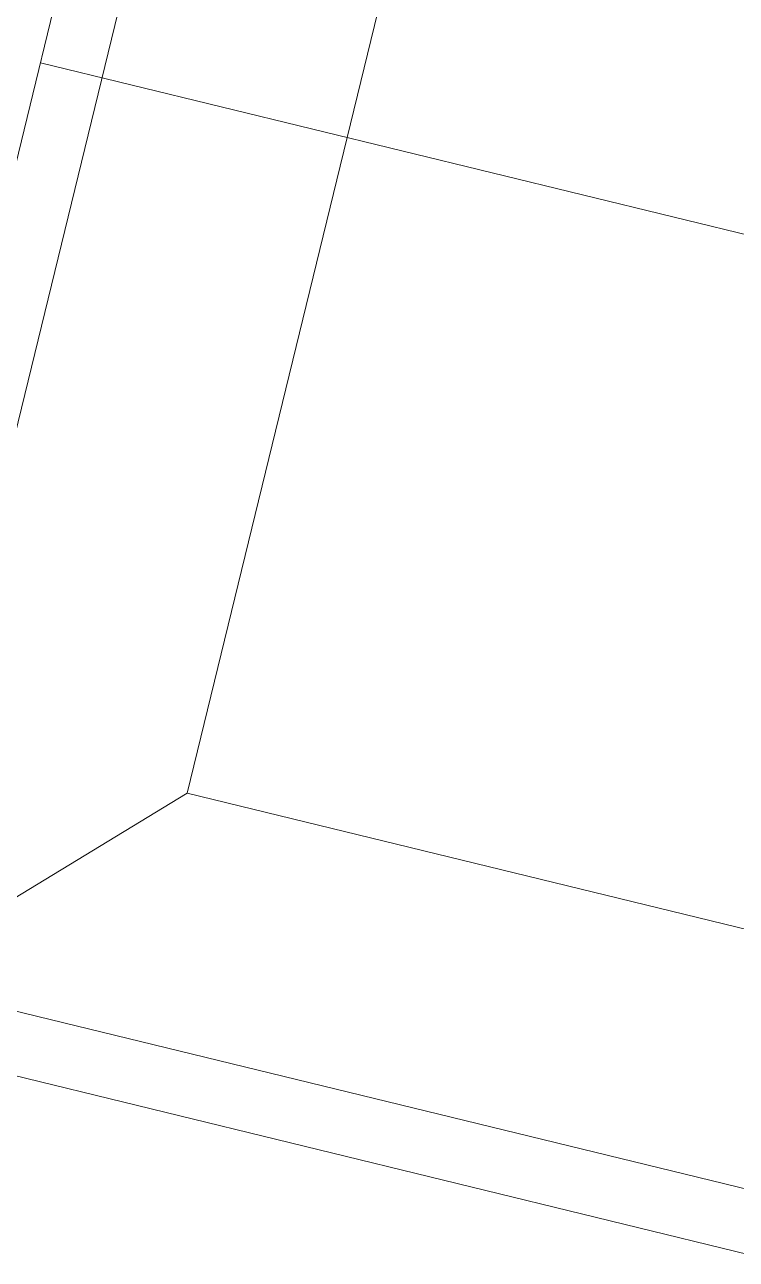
# Model space of a CAD drawing. Header units: millimetres. Extents: x 4980 to 19099, y 3891 to 5773.
# Drawn here: x 11541.3 to 11598.9, y 4766.4 to 4866.4 of the extents above; entities that cross this region are included whole.
import ezdxf

# ---------------------------------------------------------------- set-up
doc = ezdxf.new("R2010")
doc.units = ezdxf.units.MM
doc.layers.add('no3_ölçü tefriş', color=252, linetype='Continuous', lineweight=0)
doc.layers.add('Poltroncine_Stift_Nr__1', color=1, linetype='Continuous', lineweight=20)

# ---------------------------------------------------------------- blocks, each defined once
blk = doc.blocks.new('edc')
at = {"layer": 'Poltroncine_Stift_Nr__1', "linetype": 'Continuous'}
for p, q in [((-455347.87, -965869.832), (-455267.72, -965869.832)), ((-455272.844, -965869.832), (-455272.844, -966030.174)), ((-455267.72, -965869.832), (-455267.72, -966030.174)), ((-455347.87, -965874.937), (-455272.844, -965874.937)), ((-455293.266, -965895.359), (-455272.844, -965874.937)), ((-455347.87, -965895.359), (-455293.266, -965895.359)), ((-455293.266, -965895.359), (-455293.266, -966004.648)), ((-455347.87, -965950.004), (-455267.72, -965950.004))]:
    blk.add_line(p, q, dxfattribs=at)

msp = doc.modelspace()

# ---------------------------------------------------------------- block references
at = {"layer": 'no3_ölçü tefriş', "rotation": 166.2933860449653}
msp.add_blockref('edc', (-659642.04, -825702.333), dxfattribs=at)

doc.saveas('drawing.dxf')
